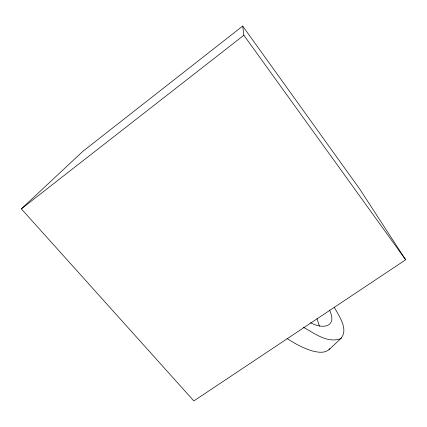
<?xml version="1.0" encoding="UTF-8"?>
<svg xmlns="http://www.w3.org/2000/svg" width="427" height="427" viewBox="0 0 427 427"><rect width="100%" height="100%" fill="white"/><g stroke="black" fill="none" stroke-linecap="round" stroke-linejoin="round"><path stroke-width="0.64" d="M329.831 348.752C325.571 353.609 318.28 352.44 312.719 351.053C303.554 348.384 295.089 343.772 287.136 338.568M329.062 349.596L341.515 337.928M21.35 208.856L82.939 151.259L242.691 26.068L360.02 189.481L405.65 259.781L193.853 400.932L21.35 208.856L243.865 35.249L242.691 26.068M310.552 322.679C322.897 329.671 337.65 326.954 329.5 310.055M303.357 327.242C314.315 333.231 327.648 343.692 340.709 338.584C349.051 329.463 338.76 315.863 334.282 307.237M243.865 35.249L405.65 259.781M316.973 318.595L319.417 326.148"/></g></svg>
